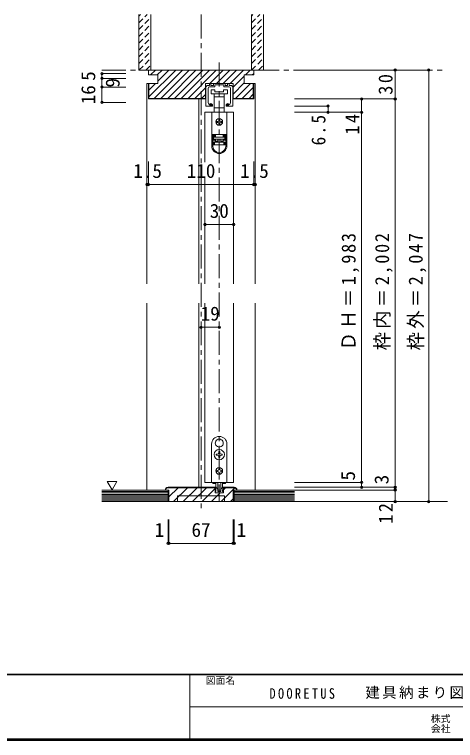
# Model space of a CAD drawing. Units: millimetres at full size, sheet at 1:5. Extents: x -957 to 993, y -689 to 708.
# Drawn here: x -165 to 295, y -689 to 68 of the extents above; entities that cross this region are included whole.
import ezdxf
from ezdxf.enums import TextEntityAlignment as Align

# ---------------------------------------------------------------- set-up
doc = ezdxf.new("R2010")
doc.units = ezdxf.units.MM
doc.header["$LTSCALE"] = 5
doc.header["$PDMODE"] = 32
doc.header["$PDSIZE"] = 2.5
doc.linetypes.add('CHAIN1', pattern=[8, 5, -1, 1, -1])
doc.linetypes.add('DASHED1', pattern=[1.8, 1.2, -0.6])
doc.layers.add('0-B_寸法', color=7, linetype='Continuous', lineweight=9)
doc.layers.add('F-1_枠', color=6, linetype='Continuous', lineweight=9)
doc.layers.add('F-0_補助線', color=7, linetype='Continuous')
doc.layers.add('F-A_文字', color=7, linetype='Continuous')
doc.styles.add('HG丸ｺﾞｼｯｸM-PRO', font='')
doc.styles.add('ＭＳ ゴシック', font='')
doc.styles.get('HG丸ｺﾞｼｯｸM-PRO').set_extended_font_data('HG丸ｺﾞｼｯｸM-PRO')
doc.styles.get('ＭＳ ゴシック').set_extended_font_data('MS Gothic')

# ---------------------------------------------------------------- blocks, each defined once
blk = doc.blocks.new('01')
at = {"layer": '0-B_寸法'}
for p, q in [((-8.95, 7.72), (-9.85, 7.72)), ((-5.85, 7.72), (5.85, 7.72)), ((8.95, 7.72), (9.85, 7.72)), ((-14, 3.72), (-14, -15.48)), ((-12, 5.72), (-10.45, 5.72)), ((-11.65, 2.72), (-11.65, -12.157)), ((-10.15, 6.02), (-10.15, 7.42)), ((-10.15, 4.22), (-4.95, 4.22)), ((-8.65, 6.02), (-8.65, 7.42)), ((-6.45, 5.72), (-8.35, 5.72)), ((-6.15, 7.42), (-6.15, 6.02)), ((-4.65, 4.52), (-4.65, 5.92)), ((-4.35, 6.22), (-0.3, 6.22)), ((0, 6.52), (-0.3, 6.22)), ((0, 6.52), (0.3, 6.22)), ((4.35, 6.22), (0.3, 6.22)), ((4.65, 4.52), (4.65, 5.92)), ((10.15, 4.22), (4.95, 4.22)), ((6.15, 7.42), (6.15, 6.02)), ((6.45, 5.72), (8.35, 5.72)), ((8.65, 6.02), (8.65, 7.42)), ((10.15, 6.02), (10.15, 7.42)), ((12, 5.72), (10.45, 5.72)), ((11.65, 2.72), (11.65, -12.157)), ((14, 3.72), (14, -15.48)), ((-7.15, -15.48), (-7.15, -14.405)), ((7.15, -15.48), (7.15, -14.405)), ((-13.7, -15.78), (-7.45, -15.78)), ((13.7, -15.78), (7.45, -15.78))]:
    blk.add_line(p, q, dxfattribs=at)
for centre, radius, start, end in [((-9.85, 7.42), 0.3, 90, 180), ((-8.95, 7.42), 0.3, 0, 90), ((-5.85, 7.42), 0.3, 90, 180), ((5.85, 7.42), 0.3, 0, 90), ((8.95, 7.42), 0.3, 90, 180), ((9.85, 7.42), 0.3, 0, 90), ((-12, 3.72), 2, 90, 180), ((-10.15, 2.72), 1.5, 90, 180), ((-10.45, 6.02), 0.3, 270, 0), ((-8.35, 6.02), 0.3, 180, 270), ((-6.45, 6.02), 0.3, 270, 0), ((-4.95, 4.52), 0.3, 270, 0), ((-4.35, 5.92), 0.3, 90, 180), ((4.35, 5.92), 0.3, 0, 90), ((4.95, 4.52), 0.3, 180, 270), ((6.45, 6.02), 0.3, 180, 270), ((8.35, 6.02), 0.3, 270, 0), ((10.45, 6.02), 0.3, 180, 270), ((10.15, 2.72), 1.5, 0, 90), ((12, 3.72), 2, 0, 90), ((-9.65, -12.157), 2, 180, 253.54075), ((-8.8, -9.28), 5, 253.54075, 284.75682), ((-7.45, -14.405), 0.3, 0, 104.75682), ((7.45, -14.405), 0.3, 75.24318, 180), ((8.8, -9.28), 5, 255.24318, 286.45925), ((9.65, -12.157), 2, 286.45925, 0), ((-13.7, -15.48), 0.3, 180, 270), ((-7.45, -15.48), 0.3, 270, 0), ((7.45, -15.48), 0.3, 180, 270), ((13.7, -15.48), 0.3, 270, 0)]:
    blk.add_arc(centre, radius, start, end, dxfattribs=at)
for p in [(-8.8, -14.28), (8.8, -14.28)]:
    blk.add_point(p, dxfattribs=at)

msp = doc.modelspace()

# ---------------------------------------------------------------- linework, layer by layer
at = {"layer": '0-B_寸法', "linetype": 'DASHED1'}
for p, q in [((-35.318, 59.337), (-26.598, 68.058)), ((-35.318, 66.408), (-33.669, 68.058)), ((-35.318, 52.266), (-22.818, 64.766)), ((82.182, 59.337), (90.902, 68.058)), ((82.182, 66.408), (83.831, 68.058)), ((82.182, 52.266), (94.682, 64.766)), ((-35.318, 45.195), (-22.818, 57.695)), ((82.182, 45.195), (94.682, 57.695)), ((-35.318, 38.124), (-22.818, 50.624)), ((82.182, 38.124), (94.682, 50.624)), ((-35.318, 31.053), (-22.818, 43.553)), ((82.182, 31.053), (94.682, 43.553)), ((-35.318, 23.982), (-22.818, 36.482)), ((82.182, 23.982), (94.682, 36.482)), ((-35.318, 16.911), (-22.818, 29.411)), ((82.182, 16.911), (94.682, 29.411)), ((-35.1, 10.058), (-22.818, 22.34)), ((-28.029, 10.058), (-22.818, 15.269)), ((82.4, 10.058), (94.682, 22.34)), ((89.471, 10.058), (94.682, 15.269))]:
    msp.add_line(p, q, dxfattribs=at)
at = {"layer": '0-B_寸法'}
for p, q in [((-35.318, 68.058), (-35.318, 10.058)), ((-22.818, 68.058), (-22.818, 10.058)), ((82.182, 68.058), (82.182, 10.058)), ((94.682, 68.058), (94.682, 10.058)), ((-35.318, 10.058), (-22.818, 10.058)), ((84.682, 10.058), (-25.318, 10.058)), ((-25.318, 5.058), (-25.318, 10.058)), ((-24.818, -17.929), (3.169, 10.058)), ((-23.045, 5.058), (-18.045, 10.058)), ((-19.26, -19.442), (10.24, 10.058)), ((-15.974, 5.058), (-10.974, 10.058)), ((-15.318, -1.358), (-3.903, 10.058)), ((-12.189, -19.442), (17.311, 10.058)), ((-5.118, -19.442), (24.382, 10.058)), ((1.953, -19.442), (31.453, 10.058)), ((9.024, -19.442), (38.524, 10.058)), ((16.095, -19.442), (45.595, 10.058)), ((38.666, -3.942), (52.666, 10.058)), ((45.737, -3.942), (59.737, 10.058)), ((52.808, -3.942), (66.808, 10.058)), ((59.879, -3.942), (73.879, 10.058)), ((75.95, 5.058), (80.95, 10.058)), ((82.182, 10.058), (94.682, 10.058)), ((84.682, 5.058), (84.682, 10.058)), ((84.682, 10.058), (86.182, 10.058)), ((267.182, 10.058), (127.182, 10.058)), ((232.182, -439.942), (232.182, 10.058)), ((267.182, 10.058), (267.182, -427.942)), ((-25.318, 5.058), (-15.318, 5.058)), ((-15.318, 5.058), (-15.318, -3.942)), ((63.082, -7.811), (74.682, 3.789)), ((84.682, 5.058), (74.682, 5.058)), ((74.682, 5.058), (74.682, -3.942)), ((83.021, 5.058), (84.682, 6.718)), ((-25.318, -3.942), (-25.318, -19.942)), ((-24.818, -3.942), (-24.818, -19.442)), ((-24.818, -10.858), (-17.903, -3.942)), ((34.282, -19.942), (34.282, -3.942)), ((63.082, -3.942), (34.282, -3.942)), ((63.082, -14.882), (74.682, -3.282)), ((63.082, -19.942), (63.082, -3.942)), ((65.592, -19.442), (81.092, -3.942)), ((84.182, -3.942), (84.182, -19.442)), ((84.682, -3.942), (84.682, -19.942)), ((34.282, -8.326), (23.166, -19.442)), ((40.182, -10.642), (40.182, -14.642)), ((44.182, -10.642), (40.182, -10.642)), ((40.182, -14.642), (48.682, -14.642)), ((43.432, -14.642), (43.432, -17.642)), ((44.182, -12.642), (44.182, -10.642)), ((53.182, -12.642), (44.182, -12.642)), ((48.682, -14.642), (57.182, -14.642)), ((53.182, -10.642), (53.182, -12.642)), ((57.182, -10.642), (53.182, -10.642)), ((53.932, -17.642), (53.932, -14.642)), ((57.182, -14.642), (57.182, -10.642)), ((72.664, -19.442), (84.182, -7.924)), ((79.735, -19.442), (84.182, -14.995)), ((-25.318, -19.942), (34.282, -19.942)), ((-24.818, -19.442), (34.282, -19.442)), ((27.182, -19.942), (27.182, -212.942)), ((30.237, -19.442), (34.282, -15.398)), ((43.432, -17.642), (43.432, -29.242)), ((43.432, -17.642), (48.682, -17.642)), ((48.682, -17.642), (53.932, -17.642)), ((53.932, -29.242), (53.932, -17.642)), ((63.082, -19.442), (84.182, -19.442)), ((63.082, -19.942), (84.682, -19.942)), ((232.182, -19.942), (127.182, -19.942)), ((197.182, -19.942), (197.182, -419.942)), ((43.432, -29.242), (43.432, -33.642)), ((48.682, -29.242), (43.432, -29.242)), ((53.932, -29.242), (48.682, -29.242)), ((53.932, -33.642), (53.932, -29.242)), ((162.182, -27.442), (127.182, -27.442)), ((162.182, -27.442), (162.182, -33.942)), ((33.682, -33.942), (33.682, -85.918)), ((63.682, -33.942), (33.682, -33.942)), ((40.782, -33.942), (40.782, -57.242)), ((56.582, -33.942), (40.782, -33.942)), ((43.432, -33.642), (44.682, -33.642)), ((52.682, -33.942), (52.682, -33.642)), ((52.682, -33.642), (53.932, -33.642)), ((56.582, -33.942), (56.582, -57.242)), ((63.682, -33.942), (63.682, -212.942)), ((197.182, -33.942), (127.182, -33.942)), ((47.182, -43.442), (46.182, -43.442)), ((46.182, -44.442), (47.182, -44.442)), ((48.182, -41.442), (48.182, -42.442)), ((49.182, -42.442), (49.182, -41.442)), ((51.182, -43.442), (50.182, -43.442)), ((50.182, -44.442), (51.182, -44.442)), ((48.182, -45.442), (48.182, -46.442)), ((49.182, -46.442), (49.182, -45.442)), ((40.782, -57.242), (40.782, -57.342)), ((56.582, -57.242), (40.782, -57.242)), ((40.782, -57.342), (40.782, -69.042)), ((41.782, -57.342), (40.782, -57.342)), ((41.782, -69.042), (41.782, -57.342)), ((44.482, -57.342), (41.782, -57.342)), ((42.582, -58.342), (44.482, -58.342)), ((42.582, -58.342), (42.582, -63.042)), ((44.482, -59.342), (42.582, -59.342)), ((44.682, -59.442), (42.782, -59.442)), ((42.782, -59.442), (42.782, -59.942)), ((43.782, -57.342), (43.782, -57.242)), ((44.482, -57.342), (44.482, -58.342)), ((44.482, -58.342), (44.482, -59.342)), ((44.682, -59.442), (44.682, -57.242)), ((52.682, -57.242), (52.682, -59.442)), ((54.582, -59.442), (52.682, -59.442)), ((52.882, -58.342), (52.882, -57.342)), ((55.582, -57.342), (52.882, -57.342)), ((52.882, -58.342), (54.782, -58.342)), ((53.582, -57.242), (53.582, -57.342)), ((54.582, -59.942), (54.582, -59.442)), ((54.782, -63.042), (54.782, -58.342)), ((56.582, -57.242), (56.582, -57.342)), ((56.582, -69.042), (56.582, -57.342)), ((44.482, -63.042), (42.582, -63.042)), ((42.782, -67.942), (42.782, -64.942)), ((42.782, -64.942), (43.782, -64.942)), ((43.782, -67.942), (42.782, -67.942)), ((43.782, -64.942), (43.782, -67.942)), ((43.782, -64.942), (53.582, -64.942)), ((53.582, -67.942), (43.782, -67.942)), ((44.482, -63.042), (44.482, -64.942)), ((44.682, -63.942), (44.682, -61.942)), ((44.682, -63.942), (47.182, -63.942)), ((44.682, -64.942), (44.682, -63.942)), ((47.182, -61.942), (47.182, -64.942)), ((50.182, -61.942), (50.182, -64.942)), ((52.682, -61.942), (52.682, -63.942)), ((52.882, -62.042), (54.782, -62.042)), ((52.882, -63.042), (52.882, -62.042)), ((52.882, -64.942), (52.882, -63.042)), ((54.782, -63.042), (52.882, -63.042)), ((53.582, -67.942), (53.582, -64.942)), ((53.582, -64.942), (54.582, -64.942)), ((54.582, -67.942), (53.582, -67.942)), ((54.582, -64.942), (54.582, -67.942)), ((-25.318, -109.246), (-25.318, -85.188)), ((-25.318, -109.246), (-25.318, -85.188)), ((84.682, -109.246), (84.682, -88.688)), ((33.682, -100.847), (33.682, -212.942)), ((-25.318, -109.246), (84.682, -109.246)), ((33.682, -150.942), (63.682, -150.942)), ((-26.818, -232.942), (-26.818, -427.942)), ((27.182, -232.942), (27.182, -424.942)), ((33.682, -232.942), (33.682, -419.942)), ((63.682, -232.942), (63.682, -419.942)), ((86.182, -232.942), (86.182, -427.942)), ((48.583, -374.794), (48.682, -374.892)), ((48.781, -374.794), (48.682, -374.892)), ((45.039, -380.931), (45.174, -380.967)), ((45.138, -381.102), (45.174, -380.967)), ((52.324, -380.931), (52.189, -380.967)), ((52.225, -381.102), (52.189, -380.967)), ((45.532, -390.442), (45.532, -391.442)), ((46.482, -390.442), (45.532, -390.442)), ((45.532, -391.442), (46.482, -391.442)), ((48.182, -393.142), (48.182, -394.092)), ((49.182, -388.742), (49.182, -387.792)), ((49.182, -394.092), (49.182, -393.142)), ((48.182, -394.092), (49.182, -394.092)), ((46.282, -407.442), (46.282, -408.442)), ((46.882, -407.442), (46.282, -407.442)), ((46.282, -408.442), (46.882, -408.442)), ((48.182, -405.542), (48.182, -406.142)), ((48.182, -405.542), (49.182, -405.542)), ((49.182, -405.542), (49.182, -406.142)), ((50.482, -407.442), (51.082, -407.442)), ((51.082, -408.442), (50.482, -408.442)), ((51.082, -407.442), (51.082, -408.442)), ((48.182, -409.742), (48.182, -410.342)), ((49.182, -410.342), (48.182, -410.342)), ((49.182, -409.742), (49.182, -410.342)), ((-68.254, -419.129), (-63.254, -427.789)), ((33.682, -419.942), (63.682, -419.942)), ((42.082, -419.942), (42.082, -421.142)), ((42.082, -421.142), (45.214, -421.142)), ((45.182, -424.364), (45.182, -419.942)), ((47.182, -419.942), (47.182, -427.564)), ((50.182, -427.564), (50.182, -419.942)), ((52.149, -421.142), (55.282, -421.142)), ((52.182, -424.364), (52.182, -419.942)), ((55.282, -419.942), (55.282, -421.142)), ((197.182, -419.942), (127.182, -419.942)), ((197.182, -424.942), (197.182, -419.942)), ((-73.818, -427.942), (-4.818, -427.942)), ((-73.818, -429.442), (-4.818, -429.442)), ((-73.818, -430.942), (-4.818, -430.942)), ((-4.818, -424.942), (44.282, -424.942)), ((-4.818, -425.442), (44.282, -425.442)), ((-4.818, -439.942), (-4.818, -427.942)), ((-4.818, -439.942), (-4.818, -427.942)), ((-3.818, -434.905), (5.645, -425.442)), ((1.044, -439.942), (15.544, -425.442)), ((10.944, -439.942), (25.444, -425.442)), ((20.843, -439.942), (35.343, -425.442)), ((30.743, -439.942), (44.282, -426.403)), ((40.642, -439.942), (49.642, -430.942)), ((44.282, -430.942), (44.282, -424.942)), ((44.282, -430.942), (53.082, -430.942)), ((45.182, -429.442), (44.582, -429.442)), ((46.344, -426.354), (45.078, -425.089)), ((45.182, -429.442), (45.182, -428.178)), ((50.982, -430.942), (46.382, -430.942)), ((46.556, -426.442), (46.882, -426.442)), ((47.082, -429.142), (47.082, -426.642)), ((47.382, -429.442), (48.382, -429.442)), ((49.882, -427.864), (47.482, -427.864)), ((48.382, -429.442), (48.682, -429.742)), ((48.682, -429.742), (48.982, -429.442)), ((48.982, -429.442), (49.982, -429.442)), ((50.282, -429.142), (50.282, -426.642)), ((50.807, -426.442), (50.482, -426.442)), ((50.542, -439.942), (64.928, -425.556)), ((51.182, -430.742), (50.982, -430.942)), ((51.02, -426.354), (52.285, -425.089)), ((51.382, -430.942), (51.182, -430.742)), ((51.382, -430.942), (52.482, -430.942)), ((52.182, -429.442), (52.182, -428.178)), ((52.182, -429.442), (52.782, -429.442)), ((52.482, -430.942), (52.968, -429.716)), ((53.182, -424.942), (52.639, -424.942)), ((64.182, -424.942), (53.082, -424.942)), ((53.082, -430.942), (53.082, -424.942)), ((53.082, -427.503), (55.142, -425.442)), ((64.182, -425.442), (53.082, -425.442)), ((53.182, -425.942), (53.182, -424.942)), ((63.182, -439.942), (63.182, -427.942)), ((67.182, -427.942), (63.182, -427.942)), ((64.182, -439.942), (64.182, -427.942)), ((64.182, -439.942), (64.182, -427.942)), ((127.182, -427.942), (64.182, -427.942)), ((127.182, -429.442), (64.182, -429.442)), ((127.182, -430.942), (64.182, -430.942)), ((232.182, -424.942), (127.182, -424.942)), ((197.182, -424.942), (127.182, -424.942)), ((232.182, -427.942), (127.182, -427.942)), ((267.182, -439.942), (267.182, -427.942)), ((-73.818, -432.442), (-4.818, -432.442)), ((-73.818, -433.942), (-4.818, -433.942)), ((-73.818, -435.442), (-4.818, -435.442)), ((-73.818, -436.942), (-4.818, -436.942)), ((-73.818, -438.442), (-4.818, -438.442)), ((54.182, -439.942), (54.182, -433.942)), ((60.441, -439.942), (63.182, -437.202)), ((127.182, -432.442), (64.182, -432.442)), ((127.182, -433.942), (64.182, -433.942)), ((127.182, -435.442), (64.182, -435.442)), ((127.182, -436.942), (64.182, -436.942)), ((127.182, -438.442), (64.182, -438.442)), ((-73.818, -439.942), (-4.818, -439.942)), ((-3.818, -439.942), (63.182, -439.942)), ((127.182, -439.942), (64.182, -439.942)), ((267.182, -439.942), (127.182, -439.942))]:
    msp.add_line(p, q, dxfattribs=at)
at = {"layer": '0-B_寸法', "linetype": 'CHAIN1'}
for p, q in [((29.682, 68.058), (29.682, -449.942)), ((48.682, 18.058), (48.682, -439.942)), ((-73.818, 10.058), (286.182, 10.058)), ((286.682, -439.942), (-73.818, -439.942))]:
    msp.add_line(p, q, dxfattribs=at)
at = {"layer": '0-B_寸法', "color": 4}
for p, q in [((-73.818, 6.407), (-73.818, 1.407)), ((-73.818, 6.407), (-48.818, 6.407)), ((-73.818, 1.407), (-48.818, 1.407)), ((-73.818, 1.407), (-73.818, -7.593)), ((-73.818, -7.593), (-48.818, -7.593)), ((-73.818, -7.593), (-73.818, -23.593)), ((-73.818, -23.593), (-48.818, -23.593)), ((-26.818, -109.246), (-26.818, -85.188)), ((-25.318, -109.246), (-25.318, -85.188)), ((84.682, -109.246), (84.682, -85.188)), ((86.182, -109.246), (86.182, -85.188)), ((-25.318, -109.246), (-26.818, -109.246)), ((84.682, -109.246), (86.182, -109.246)), ((29.682, -258.094), (48.682, -258.094)), ((-4.818, -483.593), (-4.818, -458.593)), ((-3.818, -483.593), (-3.818, -458.593)), ((63.182, -483.593), (63.182, -458.593)), ((64.182, -483.593), (64.182, -458.593)), ((-4.818, -483.593), (-3.818, -483.593)), ((-3.818, -483.593), (63.182, -483.593)), ((63.182, -483.593), (64.182, -483.593))]:
    msp.add_line(p, q, dxfattribs=at)
at = {"layer": '0-B_寸法'}
for points in [[(-15.318, -3.942), (-26.818, -3.942), (-26.818, -212.942)], [(74.682, -3.942), (86.182, -3.942), (86.182, -212.942)], [(52.682, -33.642), (44.682, -33.642), (44.682, -33.942)], [(54.782, -59.342), (52.882, -59.342), (52.882, -58.342)], [(56.582, -57.342), (55.582, -57.342), (55.582, -69.042)], [(42.582, -62.042), (44.482, -62.042), (44.482, -63.042)], [(50.182, -63.942), (52.682, -63.942), (52.682, -64.942)], [(56.682, -379.942), (56.682, -419.942), (40.682, -419.942), (40.682, -379.942)], [(49.182, -387.792), (48.182, -387.792), (48.182, -388.742)], [(50.882, -391.442), (51.832, -391.442), (51.832, -390.442), (50.882, -390.442)], [(-68.254, -419.129), (-58.254, -419.129), (-63.254, -427.789)], [(-3.818, -439.942), (-3.818, -427.942), (-7.818, -427.942)], [(44.182, -425.942), (44.182, -424.942), (44.725, -424.942)], [(45.982, -430.942), (44.882, -430.942), (44.396, -429.716)], [(45.982, -430.942), (46.182, -430.742), (46.382, -430.942)], [(5.182, -439.942), (5.182, -433.942), (54.182, -433.942)]]:
    msp.add_lwpolyline(points, dxfattribs=at)
msp.add_lwpolyline([(54.582, -61.942), (42.782, -61.942), (42.782, -59.942), (54.582, -59.942)], close=True, dxfattribs=at)
for centre, radius in [((48.682, -43.942), 3.5), ((48.682, -390.942), 5.35), ((48.682, -407.942), 3.5)]:
    msp.add_circle(centre, radius, dxfattribs=at)
for centre, radius, start, end in [((46.182, -43.942), 0.5, 90, 180), ((46.182, -43.942), 0.5, 180, 270), ((47.182, -42.442), 1, 270, 0), ((47.182, -45.442), 1, 0, 90), ((48.682, -41.442), 0.5, 90, 180), ((48.682, -41.442), 0.5, 0, 90), ((50.182, -42.442), 1, 180, 270), ((50.182, -45.442), 1, 90, 180), ((51.182, -43.942), 0.5, 0, 90), ((51.182, -43.942), 0.5, 270, 0), ((48.682, -46.442), 0.5, 180, 270), ((48.682, -46.442), 0.5, 270, 0), ((48.682, -69.042), 7.9, 180, 0), ((48.682, -69.042), 6.9, 180, 0), ((48.682, -379.942), 8, 0, 180), ((48.682, -378.942), 4.15, 91.3645, 208.6355), ((48.682, -378.942), 4.15, 331.3645, 88.6355), ((48.682, -378.942), 4.15, 211.3645, 328.6355), ((46.482, -388.742), 1.7, 270, 0), ((46.482, -393.142), 1.7, 0, 90), ((50.882, -388.742), 1.7, 180, 270), ((50.882, -393.142), 1.7, 90, 180), ((46.882, -406.142), 1.3, 270, 0), ((46.882, -409.742), 1.3, 0, 90), ((50.482, -406.142), 1.3, 180, 270), ((50.482, -409.742), 1.3, 90, 180), ((-4.818, -427.942), 3, 90, 180), ((-4.818, -427.942), 2.5, 90.0008, 180), ((42.182, -428.178), 3, 0, 48.19), ((44.582, -429.642), 0.2, 90, 201.616), ((44.725, -425.442), 0.5, 45, 90), ((47.182, -424.364), 2, 180, 264.78409), ((46.556, -426.142), 0.3, 225, 270), ((46.882, -426.642), 0.2, 0, 90), ((46.982, -426.554), 0.2, 0, 84.78409), ((47.382, -429.142), 0.3, 180, 270), ((47.482, -427.564), 0.3, 180, 270), ((49.882, -427.564), 0.3, 270, 0), ((49.982, -429.142), 0.3, 270, 0), ((50.382, -426.554), 0.2, 95.21591, 180), ((50.482, -426.642), 0.2, 90, 180), ((50.182, -424.364), 2, 275.21591, 0), ((50.807, -426.142), 0.3, 270, 315), ((55.182, -428.178), 3, 131.81, 180), ((52.639, -425.442), 0.5, 90, 135), ((52.782, -429.642), 0.2, 338.384, 90), ((64.182, -427.942), 3, 0, 90), ((64.182, -427.942), 2.5, 0, 90)]:
    msp.add_arc(centre, radius, start, end, dxfattribs=at)
for p in [(-73.818, 6.407), (232.182, 10.058), (267.182, 10.058), (-73.818, 1.407), (-73.818, -7.593), (-73.818, -23.593), (197.182, -19.942), (232.182, -19.942), (162.182, -27.442), (162.182, -33.942), (197.182, -33.942), (-26.818, -109.246), (-25.318, -109.246), (84.682, -109.246), (86.182, -109.246), (33.682, -150.942), (63.682, -150.942), (29.682, -258.094), (48.682, -258.094), (197.182, -419.942), (197.182, -424.942), (232.182, -424.942), (232.182, -427.942), (232.182, -439.942), (267.182, -439.942), (-4.818, -483.593), (-3.818, -483.593), (63.182, -483.593), (64.182, -483.593)]:
    msp.add_point(p, dxfattribs=at)
at = {"layer": 'F-1_枠'}
for p, q in [((992.782, -619.898), (-957.218, -619.898)), ((992.782, -620.731), (-957.218, -620.731)), ((17.782, -620.731), (17.782, -687.398)), ((17.782, -654.065), (991.115, -654.066)), ((992.782, -687.398), (-957.218, -687.398)), ((992.782, -688.231), (-957.218, -688.231)), ((992.782, -689.065), (-957.218, -689.065))]:
    msp.add_line(p, q, dxfattribs=at)

# ---------------------------------------------------------------- block references
at = {"layer": 'F-0_補助線'}
msp.add_blockref('01', (48.682, -11.662), dxfattribs=at)

# ---------------------------------------------------------------- texts
at = {"layer": '0-B_寸法', "style": 'ＭＳ ゴシック'}
for s, p in [('5', (-76.318, -1.093)), ('9', (-50.923, -8.093)), ('16', (-76.318, -25.593)), ('5', (194.682, -417.942)), ('3', (229.682, -421.942))]:
    msp.add_text(s, height=14.66, rotation=90, dxfattribs=at).set_placement(p, align=Align.BOTTOM_LEFT)
for s, p in [('1.5', (-41.068, -106.746)), ('110', (14.682, -106.746)), ('1.5', (70.432, -106.746)), ('30', (38.682, -148.442)), ('19', (29.182, -255.594)), ('1', (-18.786, -481.093)), ('67', (19.682, -481.093)), ('1', (66.72, -481.093))]:
    msp.add_text(s, height=14.66, dxfattribs=at).set_placement(p, align=Align.BOTTOM_LEFT)
at = {"layer": '0-B_寸法', "char_height": 14.66, "attachment_point": 7, "rotation": 90, "style": 'ＭＳ ゴシック'}
for s, insert in [('\\T1.27;\\W0.95;30', (229.682, -15.567)), ('\\T1.27;\\W0.9;6.5', (159.682, -68.442)), ('\\T1.27;\\W0.95;14', (194.682, -57.192)), ('\\T1.19;\\W0.95;ＤＨ＝1,983', (194.682, -282.192)), ('\\T1.19;\\W0.95;枠内＝2,002', (229.682, -282.192)), ('\\T1.19;\\W0.95;枠外＝2,047', (264.682, -282.192)), ('\\T1.27;\\W0.95;12', (229.682, -462.986))]:
    msp.add_mtext(s, dxfattribs=dict(at, insert=insert))
at = {"layer": 'F-0_補助線', "insert": (101.115, -645.731), "char_height": 11, "attachment_point": 7, "style": 'ＭＳ ゴシック'}
msp.add_mtext('\\T1.39;\\W0.85;DOORETUS', dxfattribs=at)
at = {"layer": 'F-1_枠', "color": 7, "style": 'HG丸ｺﾞｼｯｸM-PRO'}
for s, p in [('株式', (269.449, -672.232)), ('会社', (269.449, -682.565))]:
    msp.add_text(s, height=7.331, dxfattribs=at).set_placement(p, align=Align.BOTTOM_LEFT)
at = {"layer": 'F-A_文字', "style": 'ＭＳ ゴシック'}
msp.add_text('図面名', height=7.331, dxfattribs=at).set_placement((34.449, -632.398), align=Align.BOTTOM_LEFT)
at = {"layer": 'F-A_文字', "insert": (201.164, -645.731), "char_height": 11, "attachment_point": 7, "style": 'ＭＳ ゴシック'}
msp.add_mtext('\\T1.17;建具納まり図', dxfattribs=at)

doc.saveas('drawing.dxf')
